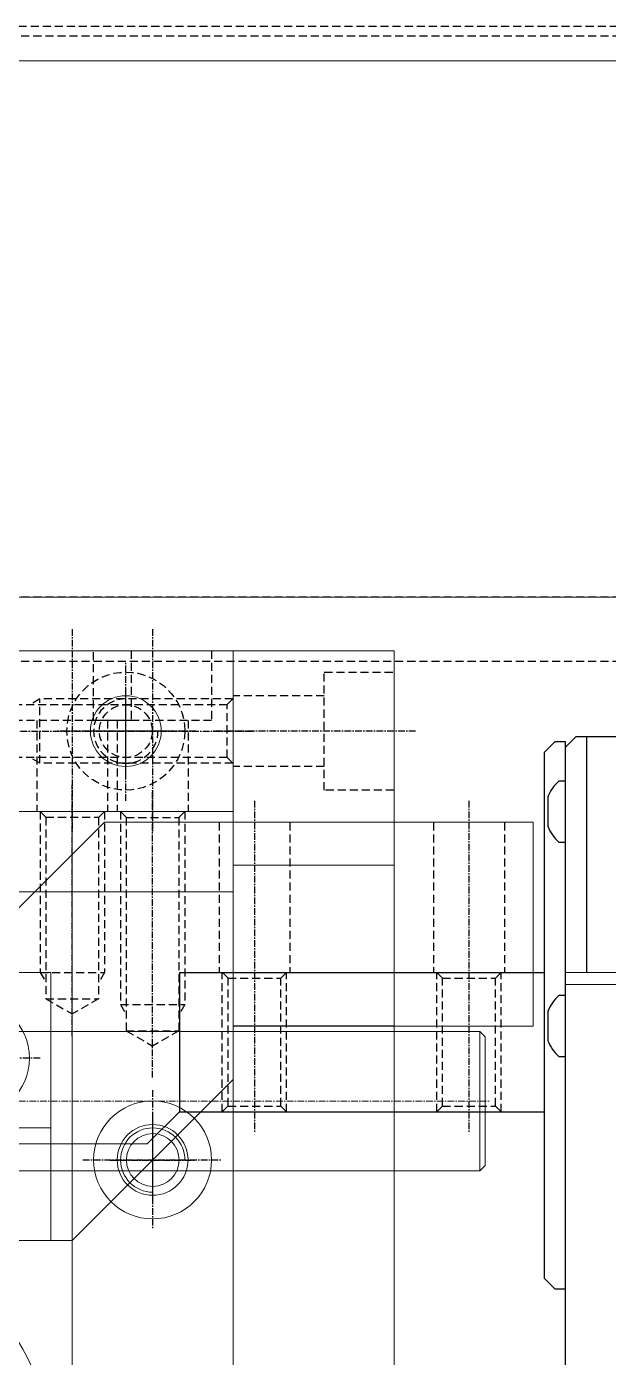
# Model space of a CAD drawing. Header units: millimetres. Extents: x -32759 to 129432, y 390 to 54305.
# Drawn here: x 11983.1 to 12037.4, y 24786 to 24910.1 of the extents above; entities that cross this region are included whole.
import ezdxf

# ---------------------------------------------------------------- set-up
doc = ezdxf.new("R2010")
doc.units = ezdxf.units.MM
doc.linetypes.add('CENTER', pattern=[2, 1.25, -0.25, 0.25, -0.25])
doc.linetypes.add('HIDDEN', pattern=[0.375, 0.25, -0.125])
doc.layers.add('_BODY', color=7, linetype='Continuous', lineweight=13)
for name, color, linetype in [('CL', 1, 'CENTER'), ('CONTINUOUS', 7, 'Continuous'), ('HL', 2, 'HIDDEN')]:
    doc.layers.add(name, color=color, linetype=linetype)

# ---------------------------------------------------------------- blocks, each defined once
blk = doc.blocks.new('y8ll')
at = {"ltscale": 0.5}
blk.add_line((206532.54, 29889.07), (205707.54, 29889.07), dxfattribs=at)
at = {"layer": 'HL', "ltscale": 3}
blk.add_line((205707.54, 29885.87), (206532.54, 29885.87), dxfattribs=at)
blk = doc.blocks.new('78544')
at = {"color": 0, "rotation": 90}
blk.add_blockref('y8ll', (221328.38, -183563.49), dxfattribs=at)
blk = doc.blocks.new('T7ETT')
at = {"ltscale": 0.5}
blk.add_line((208158.87, 18593.09), (206535.87, 18593.09), dxfattribs=at)
at = {"layer": 'HL', "ltscale": 3}
blk.add_line((206535.87, 18589.89), (208158.87, 18589.89), dxfattribs=at)
blk = doc.blocks.new('567W55')
at = {"ltscale": 0.5}
blk.add_line((193528.82, 20177.46), (193528.82, 19729.46), dxfattribs=at)
blk = doc.blocks.new('574534')
at = {"rotation": 90}
blk.add_blockref('T7ETT', (212121.92, -187231.41), dxfattribs=at)
blk.add_blockref('567W55', (0, 0))
at = {"color": 0, "rotation": 90}
blk.add_blockref('y8ll', (223417.89, -186403.08), dxfattribs=at)
blk = doc.blocks.new('56U43W43')
at = {"ltscale": 0.5}
blk.add_line((206942.87, 18218.89), (206542.87, 18218.89), dxfattribs=at)
at = {"layer": 'HL', "ltscale": 3}
blk.add_line((206542.87, 18216.59), (206942.87, 18216.59), dxfattribs=at)
blk = doc.blocks.new('43w2')
at = {"layer": 'HL', "ltscale": 3}
for p, q in [((202691.45, 17166.36), (202879.45, 17166.36)), ((202691.45, 17160.36), (202879.45, 17160.36))]:
    blk.add_line(p, q, dxfattribs=at)
blk = doc.blocks.new('65UWRT56')
at = {"ltscale": 0.5}
blk.add_line((202499.17, 17387.61), (202499.17, 17587.61), dxfattribs=at)
blk = doc.blocks.new('7ETE54')
blk.add_blockref('65UWRT56', (0, 539.16))
at = {"rotation": 90}
blk.add_blockref('43w2', (219659.53, -184758.68), dxfattribs=at)
blk = doc.blocks.new('56E4T3')
at = {"rotation": 90}
blk.add_blockref('56U43W43', (217218.62, -187134.18), dxfattribs=at)
blk.add_blockref('7ETE54', (-3549.45, 1516.42))
blk = doc.blocks.new('y85eteyey')
at = {"layer": 'CL', "ltscale": 0.5}
blk.add_line((231492.89, 52062.71), (231475.89, 52062.71), dxfattribs=at)
at = {"layer": 'HL', "ltscale": 3}
for p, q in [((231477.89, 52065.71), (231478.43, 52065.17)), ((231477.89, 52065.71), (231490.89, 52065.71)), ((231490.35, 52065.17), (231490.89, 52065.71)), ((231478.43, 52065.17), (231478.43, 52060.25)), ((231478.43, 52065.17), (231490.35, 52065.17)), ((231490.35, 52065.17), (231490.35, 52060.25)), ((231477.89, 52059.71), (231478.43, 52060.25)), ((231477.89, 52059.71), (231490.89, 52059.71)), ((231478.43, 52060.25), (231490.35, 52060.25)), ((231490.35, 52060.25), (231490.89, 52059.71))]:
    blk.add_line(p, q, dxfattribs=at)
blk = doc.blocks.new('67865646et')
at = {"color": 3}
blk.add_line((235328.6, 50999.34), (235328.6, 50978.34), dxfattribs=at)
for p, q in [((235329.72, 50941.34), (235329.72, 50999.34)), ((235329.72, 50997.34), (235329.72, 50941.34)), ((235329.72, 50997.34), (235351.72, 50997.34))]:
    blk.add_line(p, q)
at = {"layer": 'CONTINUOUS'}
for p, q in [((235316.72, 51035.34), (235316.72, 51001.34)), ((235329.72, 51035.34), (235316.72, 51035.34)), ((235329.72, 51035.34), (235329.72, 51001.34))]:
    blk.add_line(p, q, dxfattribs=at)
at = {"layer": 'CONTINUOUS', "color": 7}
for p in [(235351.72, 50998.34), (235329.72, 50997.34)]:
    blk.add_line(p, (235351.72, 50997.34), dxfattribs=at)
for points in [[(235350.72, 50999.34), (235351.22, 50999.34), (235351.22, 51000.34), (235350.22, 51001.34), (235301.22, 51001.34), (235300.22, 51000.34), (235300.22, 50999.34)], [(235351.72, 50997.34), (235351.72, 50942.34), (235350.72, 50941.34), (235218.72, 50941.34), (235217.72, 50942.34), (235217.72, 50997.34), (235217.72, 50998.34), (235218.72, 50999.34), (235269.22, 50999.34), (235300.22, 50999.34), (235350.72, 50999.34), (235351.72, 50998.34)]]:
    blk.add_lwpolyline(points, dxfattribs=at)
at = {"layer": 'CONTINUOUS', "color": 3}
for points in [[(235327.57, 50999.34), (235327.57, 50999.95, 0.121394), (235326.09, 51000.99), (235323.35, 51000.99, 0.121394), (235321.87, 50999.95), (235321.87, 50999.34)], [(235347.57, 50999.34), (235347.57, 50999.95, 0.121394), (235346.09, 51000.99), (235343.35, 51000.99, 0.121394), (235341.87, 50999.95), (235341.87, 50999.34)]]:
    blk.add_lwpolyline(points, format="xyb", dxfattribs=at)
for p in [(3838.83, -1034.37), (3838.83, -1054.37)]:
    blk.add_blockref('y85eteyey', p)
blk = doc.blocks.new('yioryry')
at = {"layer": 'CL', "ltscale": 0.5}
blk.add_line((235467.11, 50667.86), (235485.11, 50667.86), dxfattribs=at)
at = {"layer": 'HL', "ltscale": 3}
for p, q in [((235469.11, 50671.16), (235483.11, 50671.16)), ((235469.11, 50664.56), (235483.11, 50664.56))]:
    blk.add_line(p, q, dxfattribs=at)
blk = doc.blocks.new('6e54')
at = {"ltscale": 0.5}
for p, q in [((235192.91, 50178.73), (235192.91, 50124.73)), ((235162.91, 50128.73), (235176.91, 50142.73)), ((235162.91, 50128.73), (235162.91, 50088.73)), ((235189.91, 50121.73), (235192.91, 50124.73)), ((235176.91, 50121.73), (235176.91, 50116.73)), ((235176.91, 50121.73), (235189.91, 50121.73)), ((235181.91, 50116.73), (235176.91, 50116.73)), ((235181.91, 50116.73), (235181.91, 50088.73)), ((235162.91, 50088.73), (235181.91, 50088.73))]:
    blk.add_line(p, q, dxfattribs=at)
at = {"layer": 'HL', "ltscale": 3}
blk.add_line((235176.91, 50116.73), (235176.91, 50088.73), dxfattribs=at)
for p in [(-306.2, -553.13), (-306.2, -573.13)]:
    blk.add_blockref('yioryry', p)
blk = doc.blocks.new('67irtey')
at = {"xscale": -1}
blk.add_blockref('6e54', (467139.16, 2726.09), dxfattribs=at)
blk.add_blockref('67865646et', (-3367.47, 1812.48))
blk = doc.blocks.new('68w3rwt')
at = {"color": 1}
blk.add_blockref('67irtey', (-16161.78, 1883.77), dxfattribs=at)
blk = doc.blocks.new('tywerert')
at = {"ltscale": 0.5}
for p, q in [((237916.17, 36740.94), (237962.67, 36740.94)), ((237916.17, 36727.94), (237962.67, 36727.94))]:
    blk.add_line(p, q, dxfattribs=at)
for p, q in [((237962.67, 36727.94), (237962.67, 36740.94)), ((237962.67, 36740.94), (237963.17, 36740.44)), ((237963.17, 36728.44), (237963.17, 36740.44)), ((237962.67, 36727.94), (237963.17, 36728.44))]:
    blk.add_line(p, q)
at = {"color": 2, "linetype": 'CENTER', "ltscale": 0.5}
blk.add_line((237761.67, 36734.44), (237963.67, 36734.44), dxfattribs=at)
blk = doc.blocks.new('y8iil')
at = {"rotation": 180}
blk.add_blockref('tywerert', (459401.8, 72152.78), dxfattribs=at)
blk = doc.blocks.new('678wrwt')
at = {"ltscale": 0.5}
for radius in [5.5, 3.3]:
    blk.add_circle((234361.14, 30915.57), radius, dxfattribs=at)
at = {"layer": 'CL', "ltscale": 0.5}
for p, q in [((234361.14, 30922.07), (234361.14, 30909.07)), ((234367.64, 30915.57), (234354.64, 30915.57))]:
    blk.add_line(p, q, dxfattribs=at)
blk = doc.blocks.new('ytuwer5')
at = {"ltscale": 0.5}
for p, q in [((233422.41, 31051.56), (233422.41, 30946.56)), ((233582.41, 31051.56), (233422.41, 31051.56))]:
    blk.add_line(p, q, dxfattribs=at)
blk.add_blockref('678wrwt', (-931.23, 111))
blk = doc.blocks.new('78WR6')
at = {"layer": 'CL', "ltscale": 0.5}
blk.add_line((234761, 32472.1), (234742, 32472.1), dxfattribs=at)
at = {"layer": 'HL', "ltscale": 3}
for p, q in [((234752.5, 32466.6), (234752.5, 32477.6)), ((234752.5, 32477.6), (234759, 32477.6)), ((234752.5, 32475.4), (234744, 32475.4)), ((234752.5, 32468.8), (234744, 32468.8)), ((234759, 32466.6), (234752.5, 32466.6))]:
    blk.add_line(p, q, dxfattribs=at)
blk = doc.blocks.new('578RQ')
at = {"ltscale": 0.5}
for p, q in [((232730.33, 30852.34), (233080.33, 30852.34)), ((233045.33, 30837.34), (233045.33, 30852.34)), ((233060.33, 30837.34), (233060.33, 30852.34)), ((233080.33, 30837.34), (233080.33, 30852.34)), ((232730.33, 30837.34), (233080.33, 30837.34))]:
    blk.add_line(p, q, dxfattribs=at)
at = {"rotation": 270}
blk.add_blockref('78WR6', (200600.73, 265596.34), dxfattribs=at)
blk = doc.blocks.new('6R6YRW')
at = {"layer": 'CL', "ltscale": 0.5}
blk.add_line((234693.52, 32487.6), (234666.72, 32487.6), dxfattribs=at)
at = {"layer": 'HL', "ltscale": 3}
for p, q in [((234668.72, 32490.6), (234669.26, 32490.06)), ((234668.72, 32490.6), (234686.72, 32490.6)), ((234686.72, 32490.6), (234686.72, 32484.6)), ((234686.72, 32490.6), (234687.65, 32490.06)), ((234669.26, 32490.06), (234669.26, 32485.15)), ((234669.26, 32490.06), (234689.17, 32490.06)), ((234689.17, 32490.06), (234689.17, 32485.15)), ((234689.17, 32490.06), (234690.59, 32487.6)), ((234689.17, 32485.15), (234690.59, 32487.6)), ((234668.72, 32484.6), (234669.26, 32485.15)), ((234668.72, 32484.6), (234686.72, 32484.6)), ((234669.26, 32485.15), (234689.17, 32485.15)), ((234686.72, 32484.6), (234687.65, 32485.15))]:
    blk.add_line(p, q, dxfattribs=at)
blk = doc.blocks.new('y8yryr')
at = {"ltscale": 0.5}
blk.add_circle((221014.06, 19953.48), 2.46, dxfattribs=at)
at = {"color": 1, "ltscale": 0.5}
blk.add_arc((221014.06, 19953.48), 3, 270, 180, dxfattribs=at)
at = {"layer": 'CL', "ltscale": 0.5}
for p, q in [((221014.06, 19957.48), (221014.06, 19949.48)), ((221010.06, 19953.48), (221018.06, 19953.48))]:
    blk.add_line(p, q, dxfattribs=at)
blk = doc.blocks.new('56wrerwr')
at = {"ltscale": 0.5}
for p, q in [((232745.33, 30679.97), (233065.33, 30679.97)), ((233065.33, 30679.97), (233065.33, 30664.97)), ((232745.33, 30664.97), (233065.33, 30664.97))]:
    blk.add_line(p, q, dxfattribs=at)
blk.add_blockref('y8yryr', (12018.77, 10718.98))
at = {"xscale": -1, "rotation": 359.9999979828643}
blk.add_blockref('6R6YRW', (467734.04, -1815.14), dxfattribs=at)
blk = doc.blocks.new('9orerewr')
at = {"layer": 'CL', "ltscale": 0.5}
blk.add_line((234343.85, 30892.26), (234320.41, 30892.26), dxfattribs=at)
at = {"layer": 'HL', "ltscale": 3}
for p, q in [((234322.91, 30895.26), (234323.45, 30894.71)), ((234322.91, 30895.26), (234337.91, 30895.26)), ((234323.45, 30894.71), (234323.45, 30889.8)), ((234323.45, 30894.71), (234340.37, 30894.71)), ((234337.91, 30895.26), (234337.91, 30889.26)), ((234337.91, 30895.26), (234338.85, 30894.71)), ((234340.37, 30894.71), (234340.37, 30889.8)), ((234340.37, 30894.71), (234341.79, 30892.26)), ((234340.37, 30889.8), (234341.79, 30892.26)), ((234322.91, 30889.26), (234323.45, 30889.8)), ((234323.45, 30889.8), (234340.37, 30889.8)), ((234337.91, 30889.26), (234338.85, 30889.8)), ((234322.91, 30889.26), (234337.91, 30889.26))]:
    blk.add_line(p, q, dxfattribs=at)
blk = doc.blocks.new('RTYWRQ')
at = {"ltscale": 0.5}
for p, q in [((232745.33, 30570.9), (232745.33, 30480.9)), ((232785.33, 30535.9), (232785.33, 30495.9)), ((232770.33, 30480.9), (232785.33, 30495.9)), ((232745.33, 30480.9), (232770.33, 30480.9))]:
    blk.add_line(p, q, dxfattribs=at)
blk.add_blockref('9orerewr', (-1577.58, -396.35))
blk = doc.blocks.new('iprtewqr')
at = {"layer": 'CL', "ltscale": 0.5}
for p, q in [((232893.95, 31479.3), (232893.95, 31471.3)), ((232889.95, 31475.3), (232897.95, 31475.3))]:
    blk.add_line(p, q, dxfattribs=at)
at = {"layer": 'HL', "ltscale": 3}
blk.add_circle((232893.95, 31475.3), 2.46, dxfattribs=at)
blk.add_arc((232893.95, 31475.3), 3, 270, 180, dxfattribs=at)
blk = doc.blocks.new('57UEQR')
at = {"ltscale": 0.5}
for p, q in [((232338.6, 30402.68), (232338.6, 30417.68)), ((232338.6, 30417.68), (232428.6, 30417.68)), ((232338.6, 30402.68), (232428.6, 30402.68))]:
    blk.add_line(p, q, dxfattribs=at)
at = {"rotation": 270}
for p in [(199874, 265161.68), (199881.5, 265161.68)]:
    blk.add_blockref('78WR6', p, dxfattribs=at)
for name, p in [('6R6YRW', (-2330.11, -2077.42)), ('iprtewqr', (-545.35, -1065.12))]:
    blk.add_blockref(name, p)
blk = doc.blocks.new('763QR')
at = {"ltscale": 0.5}
blk.add_circle((234260.7, 29612.14), 3.3, dxfattribs=at)
at = {"layer": 'CL', "ltscale": 0.5}
for p, q in [((234260.7, 29605.64), (234260.7, 29618.64)), ((234254.2, 29612.14), (234267.2, 29612.14))]:
    blk.add_line(p, q, dxfattribs=at)
at = {"layer": 'HL', "ltscale": 3}
blk.add_circle((234260.7, 29612.14), 5.5, dxfattribs=at)
blk = doc.blocks.new('678W4TRW3R3')
at = {"ltscale": 0.5}
blk.add_line((233085.33, 29093.54), (233085.33, 28893.54), dxfattribs=at)
blk.add_blockref('763QR', (-1187.87, -618.6))
blk = doc.blocks.new('57EQ32')
at = {"xscale": -1, "rotation": 270.0000004202167}
blk.add_blockref('ytuwer5', (200078.19, -202871.99), dxfattribs=at)
for name, p in [('678W4TRW3R3', (-1928.08, 1566.88)), ('56wrerwr', (-1928.08, -114.55)), ('578RQ', (-1928.08, -301.93))]:
    blk.add_blockref(name, p)
at = {"xscale": -1}
blk.add_blockref('RTYWRQ', (463882.58, 69.51), dxfattribs=at)
at = {"rotation": 90}
blk.add_blockref('57UEQR', (261554.93, -201788.18), dxfattribs=at)
blk = doc.blocks.new('68ete')
at = {"ltscale": 0.5}
for radius in [5.5, 3.3]:
    blk.add_circle((244975.86, 36629.86), radius, dxfattribs=at)
at = {"layer": 'CL', "ltscale": 0.5}
for p, q in [((244975.86, 36636.36), (244975.86, 36623.36)), ((244969.36, 36629.86), (244982.36, 36629.86))]:
    blk.add_line(p, q, dxfattribs=at)
blk = doc.blocks.new('yirttyy')
at = {"layer": 'CL', "ltscale": 0.5}
blk.add_line((227607.7, 34508.58), (227607.7, 34494.08), dxfattribs=at)
at = {"layer": 'HL', "ltscale": 3}
for p, q in [((227603.2, 34506.58), (227603.2, 34496.08)), ((227612.2, 34506.58), (227612.2, 34496.08))]:
    blk.add_line(p, q, dxfattribs=at)
blk = doc.blocks.new('ryertrtur')
at = {"ltscale": 0.5}
for p, q in [((227587.7, 34481.58), (227587.7, 34506.58)), ((227627.7, 34506.58), (227587.7, 34506.58)), ((227599.7, 34496.08), (227599.7, 34506.58)), ((227615.7, 34496.08), (227615.7, 34506.58)), ((227627.7, 34481.58), (227627.7, 34506.58)), ((227627.7, 34496.08), (227587.7, 34496.08)), ((227627.7, 34481.58), (227587.7, 34481.58))]:
    blk.add_line(p, q, dxfattribs=at)
for name, p in [('yirttyy', (0, 0)), ('68ete', (-17380.67, -2140.28)), ('68ete', (-17355.67, -2140.28))]:
    blk.add_blockref(name, p)
blk = doc.blocks.new('46rwr')
for p, q in [((243854.2, 37648.49), (243850.2, 37648.49)), ((243847.65, 37647.29), (243848.95, 37647.29)), ((243847.65, 37642.47), (243847.65, 37647.29)), ((243848.65, 37642.67), (243848.65, 37647.29)), ((243855.45, 37647.79), (243848.95, 37647.79)), ((243848.95, 37647.79), (243848.95, 37642.72)), ((243849.7, 37647.79), (243849.7, 37647.99)), ((243854.7, 37647.79), (243854.7, 37647.99)), ((243855.45, 37647.79), (243855.45, 37642.72)), ((243855.45, 37647.29), (243856.75, 37647.29)), ((243855.75, 37642.67), (243855.75, 37647.29)), ((243856.75, 37642.47), (243856.75, 37647.29)), ((243846.65, 37642.49), (243846.65, 37646.09)), ((243857.49, 37647.04), (243856.75, 37647.04)), ((243844.75, 37645.49), (243845.05, 37645.79)), ((243844.75, 37643.09), (243844.75, 37645.49)), ((243845.05, 37642.79), (243845.05, 37645.79)), ((243844.75, 37643.09), (243845.05, 37642.79)), ((243832.2, 37628.99), (243833.12, 37628.99)), ((243832.2, 37616.99), (243832.2, 37628.99)), ((243871.28, 37628.99), (243872.2, 37628.99)), ((243872.2, 37616.99), (243872.2, 37628.99)), ((243822.7, 37627.49), (243822.2, 37626.99)), ((243822.7, 37627.49), (243822.7, 37618.49)), ((243822.7, 37627.49), (243832.2, 37627.49)), ((243872.2, 37627.49), (243881.7, 37627.49)), ((243881.7, 37627.49), (243882.2, 37626.99)), ((243881.7, 37627.49), (243881.7, 37618.49)), ((243822.2, 37626.99), (243822.2, 37618.99)), ((243882.2, 37626.99), (243882.2, 37618.99)), ((243822.2, 37618.99), (243822.7, 37618.49)), ((243882.2, 37618.99), (243881.7, 37618.49)), ((243822.7, 37618.49), (243832.2, 37618.49)), ((243872.2, 37618.49), (243881.7, 37618.49)), ((243832.2, 37616.99), (243833.12, 37616.99)), ((243871.28, 37616.99), (243872.2, 37616.99))]:
    blk.add_line(p, q)
at = {"color": 2, "linetype": 'CENTER'}
for p, q in [((243852.2, 37642.72), (243852.2, 37649.49)), ((243852.2, 37600.99), (243852.2, 37644.99)), ((243859.75, 37644.29), (243843.75, 37644.29)), ((243862.2, 37620.99), (243862.2, 37638.11)), ((243820.2, 37622.99), (243884.2, 37622.99))]:
    blk.add_line(p, q, dxfattribs=at)
at = {"linetype": 'Continuous'}
for p, q in [((243847.65, 37646.09), (243846.65, 37646.09)), ((243846.65, 37645.79), (243845.05, 37645.79)), ((243846.65, 37642.79), (243845.05, 37642.79)), ((243847.65, 37642.49), (243846.65, 37642.49))]:
    blk.add_line(p, q, dxfattribs=at)
at = {"color": 2, "linetype": 'Continuous'}
for p, q in [((243846.65, 37645.49), (243844.75, 37645.49)), ((243846.65, 37643.09), (243844.75, 37643.09))]:
    blk.add_line(p, q, dxfattribs=at)
at = {"color": 3, "linetype": 'HIDDEN'}
for p, q in [((243859.07, 37637.99), (243845.33, 37637.99)), ((243860.2, 37633.11), (243860.2, 37637.42)), ((243864.2, 37633.11), (243864.2, 37634.32)), ((243864.2, 37633.11), (243860.2, 37633.11)), ((243860.45, 37630.11), (243860.45, 37633.11)), ((243863.95, 37630.11), (243863.95, 37633.11)), ((243863.95, 37630.11), (243860.45, 37630.11)), ((243861.45, 37622.99), (243861.45, 37630.11)), ((243862.95, 37622.99), (243862.95, 37630.11)), ((243867.2, 37629.86), (243867.2, 37616.12))]:
    blk.add_line(p, q, dxfattribs=at)
for points in [[(243849.17, 37639.72), (243839.22, 37633.97)], [(243865.17, 37633.97), (243855.22, 37639.72)], [(243836.2, 37628.73), (243836.2, 37617.25)], [(243868.2, 37617.25), (243868.2, 37628.73)], [(243839.22, 37612.01), (243849.17, 37606.26)], [(243855.22, 37606.26), (243865.17, 37612.01)]]:
    blk.add_lwpolyline(points)
blk.add_lwpolyline([(243860.7, 37627.9), (243852.2, 37632.81), (243843.7, 37627.9), (243843.7, 37618.08), (243852.2, 37613.18), (243860.7, 37618.08)], close=True)
for radius in [16, 13, 8.29, 5]:
    blk.add_circle((243852.2, 37622.99), radius)
for centre, radius, start, end in [((243850.2, 37647.99), 0.5, 90, 180), ((243854.2, 37647.99), 0.5, 0, 90), ((243857.49, 37646.04), 1, 16.9578, 90), ((243851.75, 37644.29), 7, 343.0422, 16.9578), ((243852.2, 37622.99), 20, 17.4576, 162.5424), ((243857.49, 37642.54), 1, 328.8431, 343.0422), ((243852.2, 37622.99), 17, 79.7499, 100.2501), ((243852.2, 37622.99), 17, 139.7499, 160.2501), ((243852.2, 37622.99), 17, 19.7499, 40.2501), ((243852.2, 37622.99), 20, 197.4576, 342.5424), ((243852.2, 37622.99), 17, 199.7499, 220.2501), ((243852.2, 37622.99), 17, 319.7499, 340.2501), ((243852.2, 37622.99), 17, 259.7499, 280.2501)]:
    blk.add_arc(centre, radius, start, end)
blk.add_arc((243852.2, 37622.99), 16.5, 24.62, 65.38, dxfattribs=at)
at = {"color": 2}
for radius, start, end in [(12, 253.8433, 196.8481), (4.4, 251.6287, 198.5027)]:
    blk.add_arc((243852.2, 37622.99), radius, start, end, dxfattribs=at)
blk = doc.blocks.new('7RQQQ')
for name, p, rotation in [('46rwr', (477492.6, 71439.72), 180), ('ryertrtur', (268166.99, -193790.97), 90)]:
    blk.add_blockref(name, p, dxfattribs=dict(rotation=rotation))
blk = doc.blocks.new('utoiol')
at = {"rotation": 90}
blk.add_blockref('y8iil', (244299.759, -192085.877), dxfattribs=at)
for name, p in [('57EQ32', (-22228.821, -1174.162)), ('7RQQQ', (-24791.979, -4403.469))]:
    blk.add_blockref(name, p)
blk = doc.blocks.new('sdfgsdfgcxvxbxcv')
at = {"rotation": 90}
for name, p in [('78544', (283040.327, -53812.435)), ('574534', (280200.736, -55901.946)), ('56E4T3', (279879.962, -61372.848))]:
    blk.add_blockref(name, p, dxfattribs=at)
at = {"color": 0, "rotation": 90}
blk.add_blockref('68w3rwt', (315072.861, -78258.599), dxfattribs=at)
at = {"rotation": 90}
blk.add_blockref('utoiol', (289722.531, -71351.552), dxfattribs=at)

msp = doc.modelspace()

# ---------------------------------------------------------------- block references
at = {"layer": '_BODY'}
msp.add_blockref('sdfgsdfgcxvxbxcv', (-248343.91, -112719.97), dxfattribs=at)

doc.saveas('drawing.dxf')
